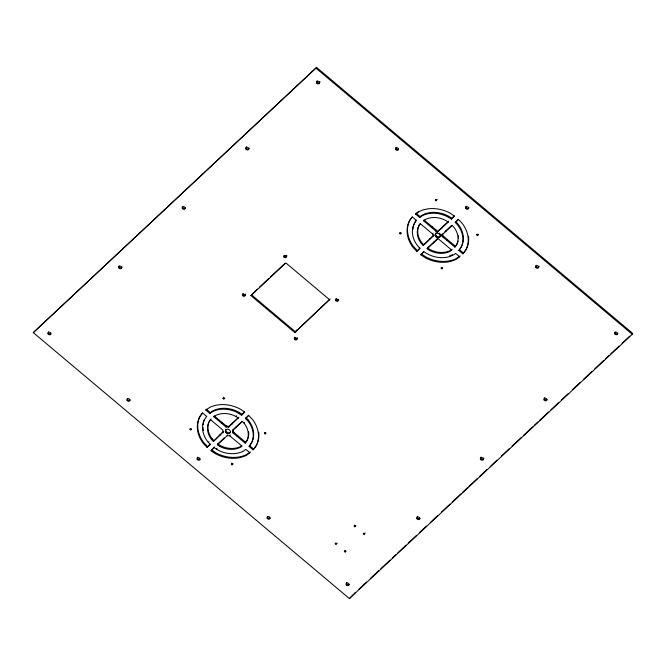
<?xml version="1.0" encoding="UTF-8"?>
<svg xmlns="http://www.w3.org/2000/svg" width="666" height="666" viewBox="0 0 666 666"><rect width="100%" height="100%" fill="white"/><g stroke="black" fill="none" stroke-linecap="round" stroke-linejoin="round"><path stroke-width="1" d="M232.642 430.552L242.391 421.436L244.305 423.443A21.145 17.025 26.5 0 1 246.587 441.325L245.171 443.156L232.942 432.867L233.092 429.662L242.133 421.203M232.942 432.867L233.092 429.662M344.846 550.474L346.054 551.29M354.587 525.091L355.036 525.865L355.944 525.807M365.268 533.058L364.602 533.682L363.803 533.15M437.204 199.4C432.342 200.208 438.761 202.031 435.789 199.517M231.81 463.136L232.326 464.036L233.192 463.886M337.187 543.181L336.521 543.639L335.722 543.106M33.3 332.617L316.6 67.424L632.7 333.383L632.259 334.274L349.4 598.576L33.3 332.617L316.6 67.424M330.178 298.951L294.772 332.509L250.924 295.612L257.451 289.044M205.836 410.056L206.277 409.165L210.381 412.62L209.94 413.511L205.836 410.056L209.732 407.401A31.718 25.533 26.5 0 1 240.126 409.024L244.763 412.146L241.55 415.151L236.638 412.179A26.274 21.145 26.5 0 0 211.671 412.146L209.94 413.511M213.403 441.45L223.593 431.451L213.403 441.45L211.488 439.443A21.145 17.025 26.5 0 1 209.207 421.561L211.072 418.847M213.803 416.766L214.252 415.875L226.482 426.165L229.104 426.307L238.853 417.191L228.654 427.197L226.032 427.056L213.803 416.766L215.784 415.409A21.145 17.025 26.5 0 1 236.047 416.5L238.411 418.082M205.261 445.521L205.702 444.63M206.693 416.425L202.655 413.028L199.858 416.616A31.718 25.533 26.5 0 0 203.288 443.448L207.043 447.394L210.314 444.33L208.441 442.549L208.883 441.658M207.043 447.394L210.106 444.055M211.621 439.577L212.063 438.686M221.778 423.476L222.219 422.585M211.03 450.749L214.252 447.735L219.164 450.707A26.274 21.145 26.5 0 0 244.122 450.74L245.854 449.375L249.966 452.83L246.062 455.494A31.718 25.533 26.5 0 1 215.667 453.862L211.03 450.749L214.052 447.444M219.755 435.514L220.205 434.623M214.252 447.735L214.693 446.844M225.499 426.606L225.949 425.716M213.237 452.222L213.678 451.332M226.032 427.056L226.482 426.165M217.391 444.805L227.139 435.697L229.762 435.83L241.991 446.128L240.01 447.477A21.145 17.025 26.5 0 1 219.747 446.395L217.391 444.805L217.832 443.914L224.192 437.978L223.743 438.869M216.55 449.125L216.991 448.235M228.654 427.197L229.104 426.307M219.589 446.287L220.038 445.396M226.307 432.933L226.756 432.043M232.051 424.026L232.501 423.135M236.205 416.6L236.646 415.709M227.139 435.697L227.581 434.806M239.244 413.761L239.693 412.87M229.762 435.83L230.203 434.94M241.55 415.151L244.564 411.854M236.039 427.381L236.48 426.49M233.475 433.316L233.916 432.425M245.479 418.556L248.751 415.501L252.506 419.438A31.718 25.533 26.5 0 1 255.935 446.27L253.138 449.858L249.109 446.47L251.681 442.607A26.274 21.145 26.5 0 0 247.352 420.338L245.479 418.556L248.543 415.218M237.196 436.446L237.645 435.556M244.181 423.31L244.622 422.419M247.352 420.338L247.802 419.447L245.92 417.665M294.772 332.509L329.412 299.658M245.171 443.156L247.036 440.434A21.145 17.025 26.5 0 0 248.318 437.112M249.109 446.47L252.123 441.716A26.274 21.145 26.5 0 0 247.802 419.447M253.138 449.858L256.377 445.379A31.718 25.533 26.5 0 0 258.741 432.184M415.592 214.061L419.488 211.397A31.718 25.533 26.5 0 1 449.883 213.028L454.528 216.15L451.348 219.114A26.215 21.104 26.5 0 0 420.671 216.666L419.697 217.516L415.592 214.061L418.373 211.572M419.697 217.516L421.112 215.776A26.215 21.104 26.5 0 1 451.789 218.223L454.337 215.851M423.568 220.771L424.009 219.872L437.695 231.393L437.254 232.284L423.568 220.771L425.549 219.414A21.145 17.025 26.5 0 1 445.812 220.504L448.168 222.086L448.609 221.195L437.695 231.393M416.808 251.39L420.08 248.335L418.931 247.319A26.215 21.104 26.5 0 1 416.4 220.379L412.412 217.033L409.623 220.621A31.718 25.533 26.5 0 0 413.045 247.452L416.808 251.39L419.871 248.052M431.535 227.472L431.984 226.582M423.16 245.454L434.074 235.256L420.388 223.734L418.964 225.566A21.145 17.025 26.5 0 0 421.253 243.448L423.16 245.454L433.358 235.448L432.908 236.338M420.787 254.745L423.967 251.773A26.215 21.104 26.5 0 0 454.645 254.221L455.619 253.38L459.723 256.835L455.827 259.499A31.718 25.533 26.5 0 1 425.432 257.867L420.787 254.745L423.776 251.482M429.52 239.51L429.961 238.619M432.617 234.024L433.058 233.133M435.797 231.06L436.238 230.17M427.147 248.809L438.062 238.611L451.748 250.125L449.766 251.482A21.145 17.025 26.5 0 1 429.503 250.391L427.147 248.809L427.589 247.919L437.346 238.803L436.896 239.693M438.419 231.194L438.861 230.303M436.072 236.93L436.513 236.039M433.499 242.865L433.949 241.974M441.808 228.022L442.257 227.131M439.244 233.957L439.693 233.067M439.652 237.121L440.093 236.23M441.242 235.639L441.683 234.748L455.369 246.262L454.928 247.153L441.242 235.639L452.156 225.441L454.062 227.447A21.145 17.025 26.5 0 1 456.352 245.329L454.928 247.153M442.407 234.549L442.848 233.658M451.348 219.114L451.789 218.223M442.699 236.863L443.14 235.972M445.795 231.377L446.245 230.486M455.236 222.561L458.508 219.497L462.271 223.443A31.718 25.533 26.5 0 1 465.692 250.274L462.903 253.863L458.916 250.508A26.215 21.104 26.5 0 0 456.385 223.568L455.236 222.561L458.3 219.222M446.953 240.451L447.402 239.56M458.916 250.508L459.357 249.617A26.215 21.104 26.5 0 0 456.826 222.677L455.686 221.67M462.903 253.863L466.142 249.384A31.718 25.533 26.5 0 0 468.498 236.18M349.4 598.576L355.153 592.723M223.501 397.211L223.718 398.16L224.783 398.135M206.618 416.308L204.112 420.288A26.274 21.145 26.5 0 0 208.441 442.549M202.539 412.853L200.308 415.726A31.718 25.533 26.5 0 0 203.729 442.557L207.492 446.503M210.598 419.455L209.648 420.671A21.145 17.025 26.5 0 0 211.938 438.553L213.844 440.559M412.304 216.858L410.065 219.73A31.718 25.533 26.5 0 0 413.494 246.562L417.249 250.499M420.354 223.451L419.413 224.675A21.145 17.025 26.5 0 0 421.695 242.557L423.609 244.564M455.369 246.262L456.793 244.439A21.145 17.025 26.5 0 0 458.083 241.109M259.723 286.913L268.848 278.388M270.363 276.973L284.807 263.478M250.924 295.612L285.88 262.953L329.728 299.842M437.254 232.284L448.168 222.086M444.888 231.76L451.889 225.208M358.941 589.177L366.525 582.092M370.321 578.546L378.663 570.754M380.935 568.631L390.035 560.123M392.307 558L396.103 554.453M397.619 553.038L405.96 545.246M408.233 543.123L416.575 535.322M419.605 532.492L426.431 526.115M430.228 522.569L437.812 515.484M441.6 511.946L449.941 504.145M452.214 502.022L461.313 493.523M462.837 492.099L467.382 487.853M468.897 486.43L477.239 478.638M479.52 476.515L487.104 469.43M490.134 466.591L496.961 460.214M501.506 455.96L509.09 448.876M512.129 446.045L521.228 437.537M523.501 435.414L532.6 426.914M534.115 425.499L537.912 421.953M539.427 420.537L548.526 412.029M550.799 409.906L558.383 402.822M561.413 399.983L568.24 393.606M572.793 389.36L580.377 382.276M583.408 379.437L591.749 371.645M594.78 368.806L603.887 360.306M605.402 358.891L609.19 355.344M610.705 353.929L619.047 346.137M622.086 343.298L629.67 336.213M478.538 234.632L477.664 234.773L477.139 234.024M210.381 412.62L212.113 411.255A26.274 21.145 26.5 0 1 237.079 411.288L241.991 414.26M452.197 249.234L450.216 250.591A21.145 17.025 26.5 0 1 429.953 249.5L427.589 247.919M460.164 255.944L456.268 258.599A31.718 25.533 26.5 0 1 425.874 256.976L421.237 253.854M241.775 445.687L240.451 446.586A21.145 17.025 26.5 0 1 220.188 445.496L217.832 443.914M250.408 451.939L246.512 454.603A31.718 25.533 26.5 0 1 216.117 452.972L211.472 449.85M401.332 233.142L400.149 232.725M266.05 433.15L264.835 432.509M191.458 429.195L190.343 428.604M442.49 268.107L441.558 267.482M316.159 68.315L632.259 334.274M416.034 213.17L420.146 216.625M459.357 249.617L463.345 252.972M251.365 294.722L295.213 331.618M233.383 431.976L245.612 442.266M249.55 445.579L253.588 448.967M210.631 419.738L222.86 430.028L223.152 432.342M230.677 431.793A2.647 2.131 26.5 0 1 227.322 432.425A2.647 2.131 26.5 0 1 226.007 429.32M452.505 254.72A26.215 21.104 26.5 0 1 449.667 255.761M412.845 229.678A26.215 21.104 26.5 0 1 416.275 220.213M286.738 256.052A1.324 1.066 26.5 0 1 285.281 256.76A1.324 1.066 26.5 0 1 284.215 255.344M286.58 255.319A1.324 1.066 26.5 0 1 286.738 255.769M248.609 431.643A21.145 17.025 26.5 0 1 248.51 436.23M539.077 266.142A1.59 1.274 26.5 0 1 537.287 267.291A1.59 1.274 26.5 0 1 536.172 265.259M420.03 518.29A1.59 1.274 26.5 0 1 417.915 518.364A1.59 1.274 26.5 0 1 417.449 516.466M398.551 149.226A1.59 1.274 26.5 0 1 395.962 147.602M122.111 266.791A1.59 1.274 26.5 0 1 120.33 267.79A1.59 1.274 26.5 0 1 119.114 265.917M270.096 518.056A1.59 1.274 26.5 0 1 267.516 516.416M249.226 148.118A1.59 1.274 26.5 0 1 247.136 148.876A1.59 1.274 26.5 0 1 246.478 146.753M203.38 430.519A26.274 21.145 26.5 0 1 203.03 427.614M203.105 424.758A26.274 21.145 26.5 0 1 204.562 419.397M458.366 235.639A21.145 17.025 26.5 0 1 458.474 238.428M130.178 399.991A1.59 1.274 26.5 0 1 127.431 398.459M200.066 459.09A1.59 1.274 26.5 0 1 197.586 457.201M349.217 584.457A1.59 1.274 26.5 0 1 346.511 583.025M346.62 582.708A1.59 1.274 26.5 0 1 346.828 582.45M297.269 337.995A1.324 1.066 26.5 0 1 295.812 338.986A1.324 1.066 26.5 0 1 294.838 337.304M245.396 294.913A1.324 1.066 26.5 0 1 242.932 294.031M245.463 294.355A1.324 1.066 26.5 0 0 245.371 294.072A1.324 1.066 26.5 0 1 245.421 294.372M50.816 333.774A1.59 1.274 26.5 0 1 48.443 331.893M547.011 399.642A1.59 1.274 26.5 0 1 544.497 397.793M440.626 235.265A2.647 2.131 26.5 0 1 437.079 236.422A2.647 2.131 26.5 0 1 436.105 232.875M440.476 234.107A2.647 2.131 26.5 0 1 440.634 234.69M617.773 333.524A1.59 1.274 26.5 0 1 615.068 332.093M338.603 299.4A1.324 1.066 26.5 0 1 337.146 300.399A1.324 1.066 26.5 0 1 336.172 298.718M483.791 457.908A1.59 1.274 26.5 0 1 482.059 459.257A1.59 1.274 26.5 0 1 481.002 457.092M468.989 207.626A1.59 1.274 26.5 0 1 466.941 208.233A1.59 1.274 26.5 0 1 466.158 206.244M319.896 81.535A1.59 1.274 26.5 0 1 318.223 82.942A1.59 1.274 26.5 0 1 317.091 80.794M185.448 208.017A1.59 1.274 26.5 0 1 182.617 206.86M338.628 299.658A1.324 1.066 26.5 0 1 336.197 298.684M338.694 300.274A1.798 1.449 26.5 0 1 336.605 300.216M336.247 299.925A1.798 1.449 26.5 0 1 335.964 299.575M286.78 256.035A1.324 1.066 26.5 0 1 284.349 255.353M285.181 256.801A1.798 1.449 26.5 0 1 284.765 256.593M297.402 337.995A1.324 1.066 26.5 0 1 295.954 338.703A1.324 1.066 26.5 0 1 294.88 337.287M295.829 332.151A3.105 2.498 26.5 0 1 297.71 329.728M297.386 338.877A1.798 1.449 26.5 0 1 295.296 338.819M294.93 338.528A1.798 1.449 26.5 0 1 294.655 338.178M245.421 294.655A1.324 1.066 26.5 0 1 243.972 295.363A1.324 1.066 26.5 0 1 242.899 293.947M245.463 294.638A1.324 1.066 26.5 0 1 243.032 293.956M245.538 295.263A1.798 1.449 26.5 0 1 245.18 295.446M243.864 295.413A1.798 1.449 26.5 0 1 243.448 295.205M264.394 433.233C265.584 435.88 266.508 431.518 264.394 433.233M335.231 543.647C336.422 546.303 337.346 541.941 335.231 543.647M344.397 551.365C345.587 554.012 346.511 549.658 344.397 551.365M354.145 525.982C355.328 528.629 356.252 524.275 354.145 525.982M363.311 533.691C364.502 536.346 365.418 531.984 363.311 533.691M189.91 429.154C190.751 431.876 192.274 427.722 189.91 429.154M441.125 268.032C441.966 270.754 443.489 266.6 441.125 268.032M231.368 464.027C232.176 466.749 233.749 462.62 231.368 464.027M476.731 234.748C477.472 237.487 479.154 233.4 476.731 234.748M222.968 398.243C223.701 400.982 225.408 396.903 222.968 398.243M399.683 233.108C400.316 235.856 402.181 231.851 399.683 233.108M283.966 257.001A1.324 1.066 26.5 0 0 286.172 257.351A1.324 1.066 26.5 0 0 285.081 255.528A1.324 1.066 26.5 0 0 283.966 257.001M245.854 148.926A1.59 1.274 26.5 0 0 248.485 149.6A1.59 1.274 26.5 0 0 247.444 147.336A1.59 1.274 26.5 0 0 245.854 148.926M267.241 518.331A1.59 1.274 26.5 0 0 269.888 518.706A1.59 1.274 26.5 0 0 268.531 516.533A1.59 1.274 26.5 0 0 267.241 518.331M127.081 400.374A1.59 1.274 26.5 0 0 129.728 400.882A1.59 1.274 26.5 0 0 128.521 398.659A1.59 1.274 26.5 0 0 127.081 400.374M197.211 459.432A1.59 1.274 26.5 0 0 199.858 459.731A1.59 1.274 26.5 0 0 198.435 457.584A1.59 1.274 26.5 0 0 197.211 459.432M346.353 584.948A1.59 1.274 26.5 0 0 348.984 585.089A1.59 1.274 26.5 0 0 347.411 583A1.59 1.274 26.5 0 0 346.353 584.948M535.855 267.491A1.59 1.274 26.5 0 0 538.494 267.69A1.59 1.274 26.5 0 0 536.979 265.576A1.59 1.274 26.5 0 0 535.855 267.491M48.019 333.799A1.59 1.274 26.5 0 0 50.649 334.457A1.59 1.274 26.5 0 0 49.592 332.192A1.59 1.274 26.5 0 0 48.019 333.799M544.147 400.025A1.59 1.274 26.5 0 0 546.794 400.283A1.59 1.274 26.5 0 0 545.329 398.143A1.59 1.274 26.5 0 0 544.147 400.025M465.75 208.466A1.59 1.274 26.5 0 0 468.398 208.816A1.59 1.274 26.5 0 0 467.024 206.651A1.59 1.274 26.5 0 0 465.75 208.466M614.909 334.007A1.59 1.274 26.5 0 0 617.54 334.149A1.59 1.274 26.5 0 0 615.967 332.068A1.59 1.274 26.5 0 0 614.909 334.007M335.872 300.724A1.324 1.066 26.5 0 0 338.062 300.841A1.324 1.066 26.5 0 0 336.755 299.109A1.324 1.066 26.5 0 0 335.872 300.724M435.606 236.447A2.647 2.131 26.5 0 0 439.993 236.68A2.647 2.131 26.5 0 0 437.371 233.208A2.647 2.131 26.5 0 0 435.606 236.447M242.59 295.504A1.324 1.066 26.5 0 0 244.788 296.037A1.324 1.066 26.5 0 0 243.889 294.156A1.324 1.066 26.5 0 0 242.59 295.504M294.555 339.327A1.324 1.066 26.5 0 0 296.745 339.452A1.324 1.066 26.5 0 0 295.438 337.712A1.324 1.066 26.5 0 0 294.555 339.327M395.696 149.525A1.59 1.274 26.5 0 0 398.343 149.875A1.59 1.274 26.5 0 0 396.969 147.702A1.59 1.274 26.5 0 0 395.696 149.525M316.65 83.009A1.59 1.274 26.5 0 0 319.305 83.408A1.59 1.274 26.5 0 0 317.973 81.219A1.59 1.274 26.5 0 0 316.65 83.009M225.849 432.442A2.647 2.131 26.5 0 0 230.236 432.684A2.647 2.131 26.5 0 0 227.614 429.212A2.647 2.131 26.5 0 0 225.849 432.442M118.789 267.832A1.59 1.274 26.5 0 0 121.437 268.306A1.59 1.274 26.5 0 0 120.18 266.092A1.59 1.274 26.5 0 0 118.789 267.832M416.933 518.672A1.59 1.274 26.5 0 0 419.58 519.18A1.59 1.274 26.5 0 0 418.365 516.958A1.59 1.274 26.5 0 0 416.933 518.672M182.351 208.441A1.59 1.274 26.5 0 0 184.998 208.908A1.59 1.274 26.5 0 0 183.741 206.701A1.59 1.274 26.5 0 0 182.351 208.441M480.511 459.299A1.59 1.274 26.5 0 0 483.158 459.765A1.59 1.274 26.5 0 0 481.901 457.559A1.59 1.274 26.5 0 0 480.511 459.299"/></g></svg>
